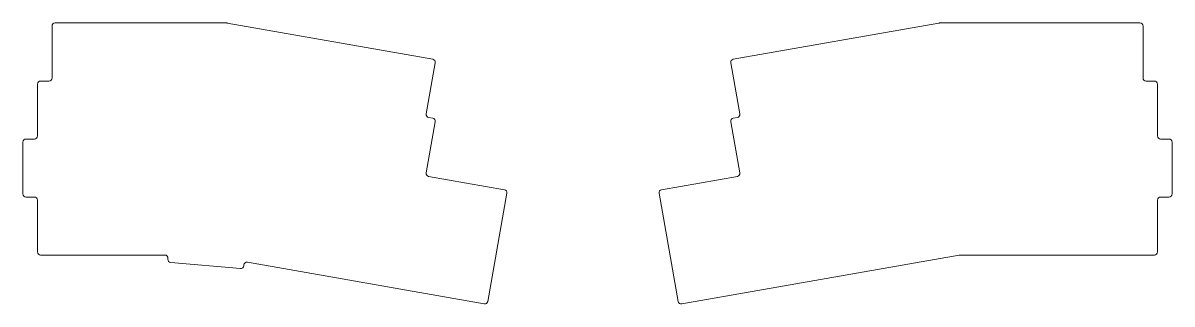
# Model space of a CAD drawing. Header units: millimetres. Extents: x -184 to 193, y -83 to 10.
import ezdxf

# ---------------------------------------------------------------- set-up
doc = ezdxf.new("R2010")
doc.units = ezdxf.units.MM
doc.layers.add('BLACK', color=7, linetype='Continuous', lineweight=5, true_color=0xffffff)

msp = doc.modelspace()

# ---------------------------------------------------------------- linework, layer by layer
at = {"layer": 'BLACK', "linetype": 'Continuous'}
for p, q in [((-174.32, -8.53), (-174.32, 8.52)), ((-173.32, 9.52), (-117.02, 9.52)), ((-116.85, 9.51), (-49.33, -2.4)), ((116.85, 9.51), (49.33, -2.4)), ((182.85, 9.52), (117.02, 9.52)), ((183.85, -8.53), (183.85, 8.52)), ((-48.52, -3.55), (-51.48, -20.34)), ((51.48, -20.34), (48.52, -3.55)), ((-179.09, -27.58), (-179.09, -10.53)), ((-178.09, -9.53), (-175.32, -9.53)), ((187.61, -9.53), (184.85, -9.53)), ((188.61, -27.58), (188.61, -10.53)), ((-50.67, -21.5), (-49.33, -21.74)), ((49.33, -21.74), (50.67, -21.5)), ((-48.52, -22.9), (-51.48, -39.69)), ((51.48, -39.69), (48.52, -22.9)), ((-183.85, -46.63), (-183.85, -29.58)), ((-182.85, -28.58), (-180.09, -28.58)), ((192.37, -28.58), (189.61, -28.58)), ((193.37, -46.63), (193.37, -29.58)), ((-50.67, -40.85), (-25.81, -45.23)), ((25.81, -45.23), (50.67, -40.85)), ((-180.09, -47.63), (-182.85, -47.63)), ((-179.09, -65.68), (-179.09, -48.63)), ((-25, -46.39), (-31.27, -81.94)), ((31.27, -81.94), (25, -46.39)), ((188.61, -65.68), (188.61, -48.63)), ((189.61, -47.63), (192.37, -47.63)), ((-137.24, -66.68), (-178.09, -66.68)), ((-136.25, -67.76), (-136.27, -68.02)), ((123.51, -66.69), (32.43, -82.75)), ((187.61, -66.68), (123.69, -66.68)), ((-135.36, -69.11), (-112.45, -71.11)), ((-111.34, -69.94), (-111.36, -70.2)), ((-32.43, -82.75), (-110.17, -69.04))]:
    msp.add_line(p, q, dxfattribs=at)
at = {"layer": 'BLACK'}
for centre, start, end in [((-173.32, 8.52), -270, -180), ((-117.02, 8.53), 79.9976, 90.0007), ((117.02, 8.52), 89.9997, 100), ((182.85, 8.52), 0, 90), ((-49.51, -3.38), -10.004, 80.0055), ((49.51, -3.38), -260, -170), ((-178.09, -10.53), -270, -180), ((-175.32, -8.53), -90.0001, 0.0001), ((184.85, -8.53), -180, -90), ((187.61, -10.53), 0, 90), ((-50.5, -20.52), -189.999, -99.9994), ((-49.51, -22.72), -10.0017, 80.0001), ((49.51, -22.72), -260, -170), ((50.5, -20.52), -80, 10), ((-182.85, -29.58), -270, -180), ((-180.09, -27.58), -90.0001, 0.0001), ((189.61, -27.58), -180, -90), ((192.37, -29.58), 0, 90), ((-50.5, -39.86), -190, -99.9996), ((50.5, -39.86), -80, 10), ((-25.98, -46.22), -10.0046, 80.0061), ((25.98, -46.22), -260, -170), ((-182.85, -46.63), -180, -89.9999), ((-180.09, -48.63), -0.0001, 90.0001), ((189.61, -48.63), 90, 180), ((192.37, -46.63), -90, 0), ((-178.09, -65.68), -180, -89.9999), ((-137.24, -67.68), -5.0001, 90.0009), ((123.69, -67.68), 90.0003, 100), ((187.61, -65.68), -90, 0), ((-135.27, -68.11), -185.005, -94.9989), ((-112.36, -70.11), -94.9998, -4.9995), ((-110.35, -70.03), 80.0032, 175.001), ((-32.25, -81.77), -99.9952, -10.0004), ((32.25, -81.77), -170, -79.9992)]:
    msp.add_arc(centre, 1, start, end, dxfattribs=at)

doc.saveas('drawing.dxf')
